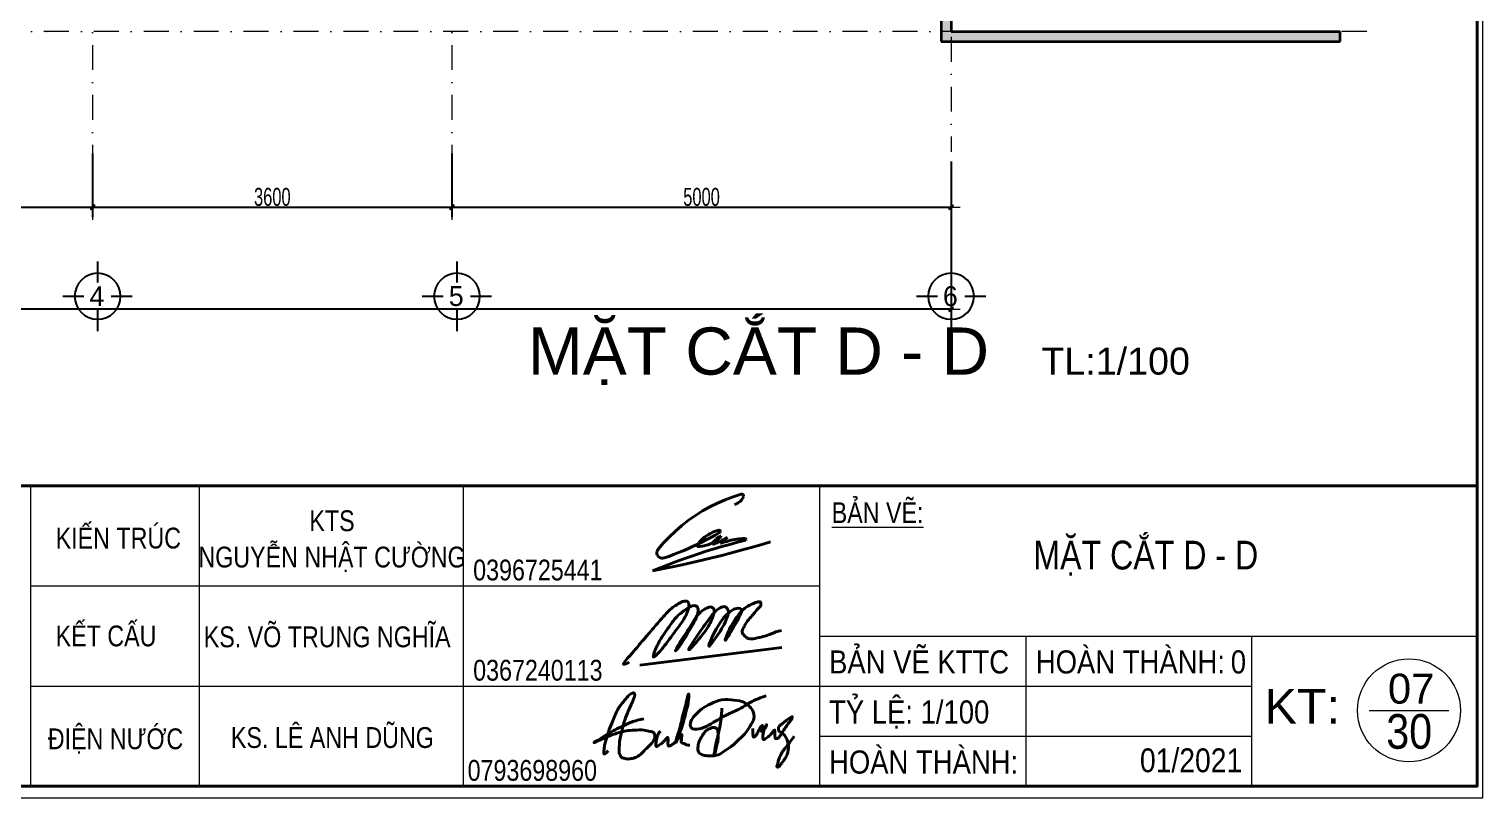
# Model space of a CAD drawing. Header units: inches. Extents: x 921646 to 2157952, y -92667 to 262089.
# Drawn here: x 1961124 to 1975689, y 135812 to 143516 of the extents above; entities that cross this region are included whole.
import ezdxf
from ezdxf.enums import TextEntityAlignment as Align

# ---------------------------------------------------------------- set-up
doc = ezdxf.new("R2010")
doc.units = ezdxf.units.IN
doc.header["$MEASUREMENT"] = 0
doc.linetypes.add('DASHDOT', pattern=[1, 0.5, -0.25, 0, -0.25])
doc.layers.get('0').update_dxf_attribs({"lineweight": 9})
doc.layers.get('DEFPOINTS').update_dxf_attribs({"lineweight": 9})
for name, color, linetype, lineweight in [('00 gach chiu lua', 30, 'Continuous', 13), ('01-WALL', 10, 'Continuous', 35), ('04-TRUC', 40, 'DASHDOT', 9), ('09-DIMOUT', 251, 'Continuous', 9), ('13 TRICH DAN', 134, 'Continuous', 9), ('Cp Net Manh 0.15', 8, 'Continuous', 15), ('Cp Net Thep 0.40', 2, 'Continuous', 40), ('Cp Text 0.15', 3, 'Continuous', 15)]:
    doc.layers.add(name, color=color, linetype=linetype, lineweight=lineweight)
doc.layers.add('02-TEXT', color=7, linetype='Continuous')
doc.layers.add('03-KYHIEU', color=32, linetype='Continuous')
doc.styles.add('C', font='VHARIAL.TTF')
doc.styles.add('IN', font='VHARIAL.TTF')
doc.styles.add('KICHTHUOC', font='VHELVCN.TTF', dxfattribs={"width": 0.8})
doc.styles.add('VNI-AVO bold', font='VAVOB.TTF')
doc.dimstyles.new('Copy of 100', dxfattribs={"dimscale": 100, "dimtxt": 1.8, "dimasz": 0.003, "dimexe": 1, "dimexo": 0, "dimgap": 0.1, "dimtad": 1, "dimdec": 0, "dimdsep": 46, "dimtxsty": 'KICHTHUOC', "dimblk": '1A', "dimcen": 0.001, "dimdle": 1.5, "dimclrt": 3, "dimadec": 0, "dimazin": 0, "dimtfac": 1, "dimtdec": 0, "dimtix": 1, "dimtmove": 2, "dimatfit": 3, "dimldrblk": '1A', "dimfxl": 1, "dimtolj": 1, "dimtzin": 0, "dimarcsym": 0})

# ---------------------------------------------------------------- blocks, each defined once
blk = doc.blocks.new('KH TRUC')
for p, q in [((0, -421), (0, 0)), ((-695, -695), (-274, -695)), ((274, -695), (695, -695)), ((0, -1391), (0, -970))]:
    blk.add_line(p, q)
blk.add_ellipse((0, -695), major_axis=(461, 0), ratio=1, start_param=-0.000006, end_param=6.283179)
at = {"layer": '02-TEXT', "style": 'VNI-AVO bold', "flags": 8}
blk.add_attdef('TRUC', text='', height=400, dxfattribs=at).set_placement((-14, -698), align=Align.MIDDLE)
blk = doc.blocks.new('KTHUOC')
blk.add_hatch(color=256).paths.add_polyline_path([(-71, -42), (42, 71, -1), (71, 42), (-42, -71, -1)])
for p, q in [((-14, 14), (14, -14)), ((0, -200), (0, 200)), ((-300, 0), (300, 0))]:
    blk.add_line(p, q)
for points in [[(42, 71), (-71, -42)], [(-42, -71), (71, 42)]]:
    blk.add_lwpolyline(points)
for centre, start, end in [((57, 57), 315, 135), ((-57, -57), 135, 315)]:
    blk.add_arc(centre, 20, start, end)
blk = doc.blocks.new('1A')
at = {"layer": '00 gach chiu lua'}
blk.add_blockref('KTHUOC', (0, 0), dxfattribs=at)
blk = doc.blocks.new('*D54')
at = {"layer": '09-DIMOUT', "color": 0, "lineweight": -2, "transparency": 16777216}
for p, q in [((1970361, 141890), (1970361, 140610)), ((1951861, 141632), (1951861, 140610)), ((1970361, 140710), (1951861, 140710))]:
    blk.add_line(p, q, dxfattribs=at)
at = {"layer": 'DEFPOINTS', "color": 0, "transparency": 16777216}
for p in [(1970361, 141890), (1951861, 141632), (1951861, 140710)]:
    blk.add_point(p, dxfattribs=at)
at = {"layer": '09-DIMOUT', "color": 0, "lineweight": -2, "transparency": 16777216, "xscale": 0.3, "yscale": 0.3, "zscale": 0.3, "rotation": 180}
blk.add_blockref('1A', (1951861, 140710), dxfattribs=at)
at = {"layer": '09-DIMOUT', "color": 0, "lineweight": -2, "transparency": 16777216, "xscale": 0.3, "yscale": 0.3, "zscale": 0.3}
blk.add_blockref('1A', (1970361, 140710), dxfattribs=at)
at = {"layer": '09-DIMOUT', "color": 3, "transparency": 16777216, "insert": (1960611, 140812), "char_height": 180, "attachment_point": 5, "style": 'KICHTHUOC'}
blk.add_mtext('\\A1;18500', dxfattribs=at)
blk = doc.blocks.new('*D110')
at = {"layer": '09-DIMOUT', "color": 0, "lineweight": -2, "transparency": 16777216}
for p, q in [((1958261, 142271), (1958261, 141632)), ((1961761, 142271), (1961761, 141632)), ((1958261, 141732), (1961761, 141732))]:
    blk.add_line(p, q, dxfattribs=at)
at = {"layer": 'DEFPOINTS', "color": 0, "transparency": 16777216}
for p in [(1958261, 142271), (1961761, 142271), (1961761, 141732)]:
    blk.add_point(p, dxfattribs=at)
at = {"layer": '09-DIMOUT', "color": 0, "lineweight": -2, "transparency": 16777216, "xscale": 0.3, "yscale": 0.3, "zscale": 0.3, "rotation": 180}
blk.add_blockref('1A', (1958261, 141732), dxfattribs=at)
at = {"layer": '09-DIMOUT', "color": 0, "lineweight": -2, "transparency": 16777216, "xscale": 0.3, "yscale": 0.3, "zscale": 0.3}
blk.add_blockref('1A', (1961761, 141732), dxfattribs=at)
at = {"layer": '09-DIMOUT', "color": 3, "transparency": 16777216, "insert": (1960011, 141834), "char_height": 180, "attachment_point": 5, "style": 'KICHTHUOC'}
blk.add_mtext('\\A1;3500', dxfattribs=at)
blk = doc.blocks.new('*D111')
at = {"layer": '09-DIMOUT', "color": 0, "lineweight": -2, "transparency": 16777216}
for p, q in [((1961761, 142271), (1961761, 141632)), ((1965361, 142271), (1965361, 141632)), ((1961761, 141732), (1965361, 141732))]:
    blk.add_line(p, q, dxfattribs=at)
at = {"layer": 'DEFPOINTS', "color": 0, "transparency": 16777216}
for p in [(1961761, 142271), (1965361, 142271), (1965361, 141732)]:
    blk.add_point(p, dxfattribs=at)
at = {"layer": '09-DIMOUT', "color": 0, "lineweight": -2, "transparency": 16777216, "xscale": 0.3, "yscale": 0.3, "zscale": 0.3, "rotation": 180}
blk.add_blockref('1A', (1961761, 141732), dxfattribs=at)
at = {"layer": '09-DIMOUT', "color": 0, "lineweight": -2, "transparency": 16777216, "xscale": 0.3, "yscale": 0.3, "zscale": 0.3}
blk.add_blockref('1A', (1965361, 141732), dxfattribs=at)
at = {"layer": '09-DIMOUT', "color": 3, "transparency": 16777216, "insert": (1963561, 141834), "char_height": 180, "attachment_point": 5, "style": 'KICHTHUOC'}
blk.add_mtext('\\A1;3600', dxfattribs=at)
blk = doc.blocks.new('*D112')
at = {"layer": '09-DIMOUT', "color": 0, "lineweight": -2, "transparency": 16777216}
for p, q in [((1965361, 142271), (1965361, 141632)), ((1970361, 142190), (1970361, 141632)), ((1965361, 141732), (1970361, 141732))]:
    blk.add_line(p, q, dxfattribs=at)
at = {"layer": 'DEFPOINTS', "color": 0, "transparency": 16777216}
for p in [(1965361, 142271), (1970361, 142190), (1970361, 141732)]:
    blk.add_point(p, dxfattribs=at)
at = {"layer": '09-DIMOUT', "color": 0, "lineweight": -2, "transparency": 16777216, "xscale": 0.3, "yscale": 0.3, "zscale": 0.3, "rotation": 180}
blk.add_blockref('1A', (1965361, 141732), dxfattribs=at)
at = {"layer": '09-DIMOUT', "color": 0, "lineweight": -2, "transparency": 16777216, "xscale": 0.3, "yscale": 0.3, "zscale": 0.3}
blk.add_blockref('1A', (1970361, 141732), dxfattribs=at)
at = {"layer": '09-DIMOUT', "color": 3, "transparency": 16777216, "insert": (1967861, 141834), "char_height": 180, "attachment_point": 5, "style": 'KICHTHUOC'}
blk.add_mtext('\\A1;5000', dxfattribs=at)
blk = doc.blocks.new('Khung Ht dep')
for p, q in [((17870, 4392), (17870, 1792)), ((19329, 4392), (19329, 1792)), ((21612, 4392), (21612, 1792)), ((24693, 4392), (24693, 1792)), ((17870, 3525), (24693, 3525)), ((24693, 3092), (30380, 3092)), ((17870, 2658), (24693, 2658))]:
    blk.add_line(p, q)
at = {"ltscale": 100}
blk.add_line((29447, 2449), (30135, 2449), dxfattribs=at)
blk.add_circle((29791, 2449), 445, dxfattribs=at)
at = {"layer": 'Cp Net Thep 0.40', "color": 106}
blk.add_line((3162, 4392), (30380, 4392), dxfattribs=at)
at = {"layer": 'Cp Net Thep 0.40'}
for p, q in [((23878, 4271), (23946, 4297)), ((23946, 4297), (24016, 4319)), ((24016, 4319), (24019, 4320)), ((24019, 4320), (24021, 4320)), ((24019, 4268), (24024, 4275)), ((24021, 4320), (24024, 4319)), ((24024, 4319), (24027, 4318)), ((24024, 4275), (24029, 4283)), ((24027, 4318), (24030, 4317)), ((24029, 4283), (24033, 4291)), ((24030, 4317), (24032, 4315)), ((24032, 4315), (24034, 4313)), ((24033, 4291), (24037, 4299)), ((24034, 4313), (24036, 4310)), ((24036, 4310), (24037, 4308)), ((24037, 4308), (24037, 4305)), ((24037, 4305), (24038, 4302)), ((24038, 4302), (24037, 4299)), ((23620, 4135), (23682, 4174)), ((23682, 4174), (23746, 4209)), ((23746, 4209), (23811, 4242)), ((23811, 4242), (23878, 4271)), ((23959, 4230), (23967, 4233)), ((23967, 4233), (23976, 4236)), ((23976, 4236), (23984, 4240)), ((23984, 4240), (23991, 4245)), ((23991, 4245), (23999, 4250)), ((23999, 4250), (24006, 4255)), ((24006, 4255), (24012, 4262)), ((24012, 4262), (24019, 4268)), ((23448, 4000), (23503, 4048)), ((23503, 4048), (23560, 4093)), ((23560, 4093), (23620, 4135)), ((23345, 3897), (23395, 3950)), ((23395, 3950), (23448, 4000)), ((23641, 3887), (23675, 3903)), ((23659, 3909), (23646, 3894)), ((23672, 3923), (23659, 3909)), ((23686, 3936), (23672, 3923)), ((23675, 3903), (23714, 3923)), ((23701, 3949), (23686, 3936)), ((23717, 3960), (23701, 3949)), ((23714, 3923), (23753, 3944)), ((23733, 3971), (23717, 3960)), ((23750, 3980), (23733, 3971)), ((23767, 3989), (23750, 3980)), ((23753, 3944), (23792, 3965)), ((23765, 3896), (23772, 3900)), ((23785, 3996), (23767, 3989)), ((23772, 3900), (23769, 3896)), ((23772, 3900), (23781, 3905)), ((23773, 3902), (23772, 3900)), ((23778, 3908), (23773, 3902)), ((23783, 3913), (23778, 3908)), ((23781, 3905), (23797, 3914)), ((23787, 3919), (23783, 3913)), ((23803, 4003), (23785, 3996)), ((23793, 3924), (23787, 3919)), ((23792, 3965), (23830, 3987)), ((23798, 3929), (23793, 3924)), ((23797, 3914), (23812, 3924)), ((23803, 3934), (23798, 3929)), ((23798, 3895), (23808, 3899)), ((23822, 4008), (23803, 4003)), ((23809, 3938), (23803, 3934)), ((23808, 3899), (23818, 3904)), ((23815, 3943), (23809, 3938)), ((23812, 3924), (23826, 3936)), ((23821, 3947), (23815, 3943)), ((23818, 3904), (23828, 3908)), ((23822, 4008), (23819, 4007)), ((23827, 3951), (23821, 3947)), ((23825, 4008), (23822, 4008)), ((23827, 4008), (23825, 4008)), ((23826, 3936), (23840, 3948)), ((23830, 4006), (23827, 4008)), ((23834, 3954), (23827, 3951)), ((23828, 3908), (23839, 3913)), ((23832, 4005), (23830, 4006)), ((23830, 3987), (23832, 3989)), ((23834, 4002), (23832, 4005)), ((23832, 3989), (23834, 3991)), ((23835, 4000), (23834, 4002)), ((23834, 3991), (23835, 3994)), ((23835, 3955), (23834, 3954)), ((23836, 3997), (23835, 4000)), ((23835, 3994), (23836, 3997)), ((23836, 3955), (23835, 3955)), ((23837, 3956), (23836, 3955)), ((23838, 3955), (23837, 3956)), ((23838, 3900), (23837, 3899)), ((23837, 3899), (23837, 3898)), ((23837, 3898), (23837, 3897)), ((23839, 3955), (23838, 3955)), ((23843, 3904), (23838, 3900)), ((23838, 3900), (23838, 3900)), ((23840, 3954), (23839, 3955)), ((23839, 3913), (23849, 3918)), ((23841, 3953), (23840, 3954)), ((23840, 3948), (23841, 3949)), ((23841, 3952), (23841, 3953)), ((23841, 3951), (23841, 3952)), ((23841, 3950), (23841, 3951)), ((23841, 3949), (23841, 3950)), ((23841, 3894), (23857, 3900)), ((23847, 3908), (23843, 3904)), ((23852, 3912), (23847, 3908)), ((23849, 3918), (23859, 3923)), ((23857, 3916), (23852, 3912)), ((23862, 3920), (23857, 3916)), ((23857, 3900), (23874, 3906)), ((23859, 3923), (23869, 3928)), ((23867, 3924), (23862, 3920)), ((23872, 3928), (23867, 3924)), ((23869, 3928), (23878, 3934)), ((23877, 3931), (23872, 3928)), ((23874, 3906), (23891, 3911)), ((23882, 3935), (23877, 3931)), ((23878, 3934), (23888, 3939)), ((23887, 3938), (23882, 3935)), ((23892, 3942), (23887, 3938)), ((23888, 3939), (23898, 3945)), ((23891, 3911), (23908, 3916)), ((23898, 3945), (23892, 3942)), ((23908, 3916), (23926, 3920)), ((23985, 3903), (23917, 3885)), ((23926, 3920), (23943, 3924)), ((23943, 3924), (23960, 3927)), ((23960, 3927), (23978, 3930)), ((23978, 3930), (23996, 3932)), ((24054, 3920), (23985, 3903)), ((23996, 3932), (24013, 3934)), ((24013, 3934), (24031, 3935)), ((24031, 3935), (24049, 3936)), ((24049, 3936), (24051, 3936)), ((24051, 3936), (24052, 3935)), ((24052, 3935), (24054, 3935)), ((24054, 3935), (24055, 3933)), ((24055, 3921), (24054, 3920)), ((24055, 3933), (24057, 3932)), ((24056, 3923), (24055, 3921)), ((24057, 3925), (24056, 3923)), ((24057, 3932), (24057, 3930)), ((24057, 3930), (24058, 3928)), ((24058, 3926), (24057, 3925)), ((24058, 3928), (24058, 3926)), ((24186, 3882), (24270, 3907)), ((23288, 3823), (23286, 3813)), ((23286, 3813), (23287, 3803)), ((23287, 3803), (23290, 3793)), ((23292, 3833), (23288, 3823)), ((23290, 3793), (23295, 3785)), ((23297, 3842), (23292, 3833)), ((23295, 3785), (23302, 3777)), ((23297, 3842), (23345, 3897)), ((23302, 3777), (23310, 3771)), ((23349, 3767), (23391, 3781)), ((23391, 3781), (23432, 3797)), ((23432, 3797), (23473, 3813)), ((23473, 3813), (23514, 3830)), ((23580, 3781), (23513, 3758)), ((23514, 3830), (23555, 3847)), ((23555, 3847), (23595, 3865)), ((23647, 3804), (23580, 3781)), ((23595, 3865), (23635, 3884)), ((23634, 3876), (23633, 3874)), ((23633, 3874), (23634, 3872)), ((23635, 3879), (23634, 3877)), ((23634, 3877), (23634, 3876)), ((23634, 3872), (23634, 3871)), ((23634, 3871), (23635, 3869)), ((23635, 3884), (23641, 3887)), ((23641, 3887), (23635, 3879)), ((23635, 3869), (23636, 3868)), ((23636, 3868), (23637, 3867)), ((23637, 3867), (23639, 3866)), ((23639, 3866), (23640, 3866)), ((23640, 3866), (23642, 3866)), ((23646, 3894), (23641, 3887)), ((23642, 3866), (23660, 3867)), ((23642, 3866), (23644, 3866)), ((23714, 3825), (23647, 3804)), ((23660, 3867), (23678, 3869)), ((23678, 3869), (23696, 3872)), ((23696, 3872), (23714, 3877)), ((23714, 3877), (23731, 3882)), ((23782, 3846), (23714, 3825)), ((23731, 3882), (23748, 3889)), ((23748, 3889), (23765, 3896)), ((23763, 3768), (23848, 3789)), ((23769, 3896), (23768, 3895)), ((23768, 3895), (23768, 3893)), ((23768, 3893), (23768, 3892)), ((23768, 3892), (23768, 3891)), ((23768, 3891), (23769, 3890)), ((23769, 3890), (23769, 3889)), ((23769, 3889), (23770, 3888)), ((23770, 3888), (23772, 3887)), ((23772, 3887), (23773, 3887)), ((23773, 3887), (23774, 3887)), ((23774, 3887), (23775, 3887)), ((23775, 3887), (23777, 3887)), ((23777, 3887), (23787, 3891)), ((23849, 3866), (23782, 3846)), ((23787, 3891), (23798, 3895)), ((23837, 3897), (23837, 3897)), ((23837, 3897), (23837, 3896)), ((23837, 3896), (23838, 3895)), ((23838, 3895), (23839, 3894)), ((23838, 3895), (23838, 3895)), ((23839, 3894), (23840, 3894)), ((23840, 3894), (23841, 3894)), ((23841, 3894), (23842, 3894)), ((23848, 3789), (23933, 3811)), ((23917, 3885), (23849, 3866)), ((23933, 3811), (24017, 3834)), ((24017, 3834), (24102, 3857)), ((24102, 3857), (24186, 3882)), ((23315, 3683), (23250, 3657)), ((23250, 3657), (23336, 3673)), ((23310, 3771), (23319, 3767)), ((23381, 3709), (23315, 3683)), ((23319, 3767), (23329, 3765)), ((23329, 3765), (23339, 3765)), ((23336, 3673), (23422, 3690)), ((23339, 3765), (23349, 3767)), ((23447, 3734), (23381, 3709)), ((23422, 3690), (23507, 3708)), ((23513, 3758), (23447, 3734)), ((23507, 3708), (23593, 3727)), ((23593, 3727), (23678, 3747)), ((23678, 3747), (23763, 3768)), ((23140, 2839), (24368, 2993))]:
    blk.add_line(p, q, dxfattribs=at)
at = {"layer": 'Cp Net Thep 0.40', "color": 106, "flags": 128}
blk.add_lwpolyline([(30380, 21415), (30380, 1792), (3162, 1792), (3162, 21415)], close=True, dxfattribs=at)
at = {"layer": 'Cp Net Thep 0.40'}
for points, knots in [([(23048, 2865), (23027, 2855), (22967, 2827), (23089, 2961), (23141, 3026), (23235, 3131), (23301, 3212), (23365, 3283), (23407, 3328), (23451, 3358), (23487, 3381), (23521, 3395), (23561, 3395), (23568, 3339), (23546, 3285), (23502, 3202), (23420, 3102), (23362, 3014), (23226, 2858), (23293, 3025), (23338, 3094), (23401, 3184), (23458, 3266), (23532, 3317), (23579, 3355), (23637, 3358), (23649, 3299), (23615, 3216), (23554, 3120), (23507, 3035), (23410, 2909), (23518, 3089), (23577, 3172), (23623, 3262), (23682, 3316), (23722, 3336), (23757, 3349), (23789, 3323), (23776, 3272), (23749, 3197), (23690, 3105), (23495, 2886), (23657, 3127), (23724, 3218), (23777, 3295), (23829, 3335), (23885, 3357), (23912, 3305), (23897, 3260), (23876, 3200), (23828, 3122), (23678, 2900), (23820, 3214), (23906, 3293), (23963, 3333), (24034, 3335), (23994, 3240), (23959, 3185), (23849, 2992), (23925, 3183), (23976, 3254), (24039, 3333), (24101, 3366), (24142, 3383), (24187, 3393), (24190, 3353), (24150, 3318), (24111, 3267), (24064, 3217), (24041, 3171), (24013, 3123), (24050, 3090), (24084, 3061), (24143, 3072), (24204, 3086), (24264, 3106), (24315, 3128), (24348, 3136), (24364, 3141)], [0, 0, 0, 0, 51.710473, 147.461102, 304.551356, 404.767039, 546.940695, 624.788455, 689.478259, 731.080875, 784.561777, 815.459374, 843.390665, 888.114665, 947.720955, 1025.419846, 1169.483132, 1311.324045, 1427.165376, 1532.24979, 1636.747447, 1723.463988, 1850.957465, 1937.328975, 1988.752564, 2035.817621, 2074.578669, 2138.526707, 2310.868321, 2393.623073, 2474.71882, 2623.349347, 2707.399684, 2840.695322, 2906.201923, 2943.287014, 2977.221315, 3009.00854, 3044.265978, 3119.745514, 3247.13431, 3428.959357, 3621.362754, 3725.903667, 3830.193707, 3882.172824, 3930.050327, 3980.285684, 4014.172464, 4073.273477, 4165.999081, 4325.177942, 4566.136162, 4687.47574, 4728.64301, 4781.585804, 4834.609694, 4950.479045, 5086.399486, 5189.656801, 5331.497266, 5415.50268, 5481.733535, 5534.311929, 5562.397061, 5589.820556, 5622.057586, 5719.025691, 5783.787922, 5823.887591, 5879.16188, 5920.709372, 5954.25218, 6012.052625, 6082.250546, 6148.662441, 6199.929772, 6249.335308, 6249.335308, 6249.335308, 6249.335308]), ([(22867, 2100), (22864, 2097), (22858, 2090), (22847, 2081), (22839, 2075), (22827, 2069), (22829, 2088), (22829, 2106), (22833, 2132), (22838, 2164), (22853, 2205), (22868, 2269), (22905, 2354), (22938, 2448), (22993, 2518), (23032, 2569), (23062, 2593), (23087, 2604), (23098, 2587), (23086, 2543), (23057, 2485), (23023, 2402), (22993, 2317), (22978, 2236), (22962, 2172), (22963, 2126), (22957, 2089), (22970, 2064), (22977, 2039), (23005, 2035), (23033, 2026), (23069, 2031), (23134, 2049), (23191, 2119), (23259, 2174), (23273, 2227), (23264, 2262), (23221, 2268), (23168, 2282), (23096, 2278), (23019, 2274), (22922, 2245), (22868, 2227), (22721, 2158), (22812, 2211), (22876, 2258), (22984, 2308), (23068, 2353), (23137, 2368), (23173, 2375)], [0, 0, 0, 0, 13.195619, 28.067532, 40.387153, 47.476101, 58.9671, 78.072193, 111.927883, 133.823251, 175.228045, 243.170918, 332.158683, 452.221605, 537.075219, 601.082379, 639.224936, 658.085394, 668.241482, 690.301471, 787.641594, 866.303336, 957.879981, 1058.626494, 1113.601905, 1154.367944, 1197.553444, 1218.470011, 1241.195908, 1268.27687, 1293.377523, 1329.913768, 1376.025481, 1492.001749, 1592.984356, 1625.868514, 1653.4531, 1687.775156, 1742.133602, 1823.505494, 1897.55924, 1978.965745, 2101.574383, 2188.932234, 2200.956226, 2378.325866, 2453.964839, 2553.606175, 2663.097111, 2663.097111, 2663.097111, 2663.097111]), ([(23318, 2270), (23312, 2263), (23294, 2241), (23284, 2203), (23279, 2167), (23277, 2149), (23281, 2133), (23296, 2142), (23310, 2150), (23328, 2162), (23346, 2182), (23363, 2193), (23384, 2226), (23383, 2190), (23384, 2173), (23382, 2153), (23387, 2140), (23402, 2140), (23417, 2153), (23444, 2168), (23480, 2238), (23514, 2330), (23543, 2455), (23561, 2511), (23566, 2613), (23546, 2546), (23539, 2496), (23507, 2400), (23493, 2310), (23464, 2230), (23453, 2195), (23450, 2166), (23466, 2198), (23477, 2210), (23486, 2229), (23507, 2244), (23500, 2220), (23499, 2205), (23499, 2187), (23497, 2166), (23524, 2165), (23543, 2149), (23563, 2149), (23573, 2149)], [0, 0, 0, 0, 26.407278, 83.542263, 114.557292, 134.094803, 142.102859, 153.635787, 172.54052, 194.993385, 219.064193, 248.1547, 270.915111, 288.901392, 318.971016, 336.948775, 345.260726, 356.167164, 375.249038, 405.052406, 444.709346, 604.36234, 713.243198, 797.769891, 850.740331, 877.165884, 947.835109, 1033.18455, 1164.79583, 1225.648147, 1282.282785, 1284.827302, 1303.35697, 1333.459371, 1357.161168, 1370.367698, 1383.615977, 1406.029269, 1424.40626, 1439.160992, 1459.190605, 1487.209139, 1516.083468, 1516.083468, 1516.083468, 1516.083468]), ([(23849, 2468), (23848, 2450), (23846, 2407), (23834, 2311), (23813, 2221), (23790, 2129), (23790, 2102), (23779, 2066), (23796, 2089), (23797, 2116), (23811, 2165), (23821, 2217), (23816, 2260), (23808, 2296), (23773, 2305), (23740, 2290), (23708, 2271), (23685, 2239), (23666, 2207), (23647, 2169), (23642, 2131), (23641, 2089), (23672, 2065), (23714, 2055), (23764, 2055), (23824, 2060), (23872, 2101), (23939, 2137), (23995, 2199), (24064, 2256), (24094, 2318), (24131, 2370), (24129, 2425), (24098, 2479), (24041, 2526), (23950, 2540), (23849, 2547), (23756, 2509), (23674, 2467), (23619, 2409), (23577, 2360), (23572, 2282), (23671, 2285), (23744, 2327), (23825, 2373), (23906, 2422), (23990, 2450), (24061, 2499), (24127, 2535), (24185, 2560), (24221, 2571), (24232, 2574)], [0, 0, 0, 0, 56.382115, 126.371781, 290.429567, 345.042978, 388.331159, 402.812357, 412.95854, 446.446507, 498.45499, 556.956879, 605.198074, 631.136176, 658.44799, 699.558755, 736.098491, 770.286992, 814.997954, 849.236833, 896.182136, 930.171878, 966.094488, 1003.277065, 1060.292638, 1114.454223, 1179.656623, 1242.127489, 1341.032841, 1427.878598, 1508.614689, 1546.863637, 1614.569899, 1659.230534, 1732.047856, 1825.694893, 1931.818664, 2030.794185, 2122.24595, 2205.45075, 2267.989042, 2319.690373, 2390.946317, 2490.466257, 2591.541033, 2666.186819, 2775.547166, 2850.773912, 2924.987818, 3002.149058, 3037.826421, 3037.826421, 3037.826421, 3037.826421]), ([(24118, 2293), (24118, 2278), (24118, 2256), (24119, 2204), (24154, 2243), (24167, 2275), (24181, 2302), (24213, 2330), (24174, 2280), (24204, 2261), (24217, 2289), (24227, 2301), (24241, 2332), (24225, 2311), (24221, 2295), (24210, 2270), (24206, 2241), (24200, 2218), (24208, 2192), (24233, 2209), (24261, 2227), (24281, 2251), (24310, 2289), (24304, 2248), (24309, 2230), (24308, 2204), (24330, 2202), (24346, 2219), (24364, 2244), (24386, 2279), (24409, 2317), (24435, 2351), (24452, 2369), (24463, 2400), (24426, 2377), (24404, 2361), (24373, 2334), (24348, 2318), (24337, 2296), (24338, 2272), (24359, 2260), (24382, 2246), (24403, 2218), (24419, 2178), (24427, 2136), (24422, 2093), (24409, 2054), (24388, 2017), (24359, 1988), (24349, 1958), (24321, 1956), (24333, 1989), (24339, 2018), (24355, 2062), (24380, 2104), (24409, 2138), (24442, 2178), (24461, 2206), (24475, 2226)], [0, 0, 0, 0, 50.939403, 76.354963, 108.065557, 148.865754, 195.223711, 204.727523, 250.89264, 261.806989, 290.897027, 311.535171, 331.987888, 343.220508, 366.940765, 390.794433, 420.92424, 452.558432, 468.406064, 479.882438, 525.579601, 572.000511, 593.932623, 619.737879, 646.259923, 665.383245, 681.327226, 699.021732, 732.034368, 776.102594, 821.727815, 865.557545, 897.588151, 913.164859, 930.334687, 984.118384, 1021.783966, 1048.983309, 1069.640366, 1094.648763, 1110.765692, 1136.712801, 1176.107308, 1212.717527, 1267.039898, 1302.177495, 1339.941354, 1390.949997, 1427.119215, 1464.273112, 1473.856247, 1496.44566, 1534.430774, 1579.520005, 1629.757525, 1682.283947, 1712.727011, 1785.309544, 1785.309544, 1785.309544, 1785.309544])]:
    blk.add_open_spline(points, degree=3, knots=knots, dxfattribs=at)
at = {"layer": 'Cp Text 0.15', "color": 7}
for p, q in [((26480, 1792), (26480, 3092)), ((28430, 3092), (28430, 1792)), ((24693, 2659), (28430, 2659)), ((24693, 2226), (28430, 2226))]:
    blk.add_line(p, q, dxfattribs=at)
at = {"layer": 'DEFPOINTS', "ltscale": 100}
blk.add_lwpolyline([(30430, 1692), (30430, 21515), (1912, 21515), (1912, 1692)], close=True, dxfattribs=at)
at = {"ltscale": 100, "style": 'IN', "width": 0.85}
blk.add_text('30', height=300, dxfattribs=at).set_placement((29991, 2117, -32416), align=Align.RIGHT)
at = {"layer": 'Cp Text 0.15', "color": 7, "ltscale": 100, "style": 'IN'}
for s, height, width, p in [('%%ub¶n vÏ:', 180, 0.8, (24799, 4069)), ('KIÕN TRóC', 180, 0.8, (18088, 3849)), ('KÕT CÊU', 180, 0.8, (18088, 3003)), ('b¶n vÏ KTTC', 200, 0.85, (24776, 2768)), ('HOµN THµNH:', 200, 0.85, (26564, 2768)), ('tû lÖ: 1/100', 200, 0.85, (24776, 2335)), ('§IÖN N¦íC', 180, 0.8, (18020, 2113)), ('hoµn thµnh:', 200, 0.85, (24776, 1902))]:
    blk.add_text(s, height=height, dxfattribs=dict(at, width=width)).set_placement(p)
at = {"layer": 'Cp Text 0.15', "color": 7, "ltscale": 100, "style": 'IN', "width": 0.8}
for s, p in [('kts', (20478, 3999)), ('NGUYÔN NHËT C¦êNG', (20478, 3685)), ('0396725441', (22258, 3573)), ('ks. Vâ TRUNG NGHÜA', (20436, 2995)), ('0367240113', (22258, 2706)), ('ks. L£ ANH DòNG', (20481, 2124)), ('0793698960', (22210, 1840))]:
    blk.add_text(s, height=180, dxfattribs=at).set_placement(p, align=Align.CENTER)
at = {"layer": 'Cp Text 0.15', "color": 7, "ltscale": 100, "style": 'IN', "width": 0.85}
for s, height, p in [('0', 200, (28382, 2768)), ('01/2021', 206.1, (28349, 1914))]:
    blk.add_text(s, height=height, dxfattribs=at).set_placement(p, align=Align.RIGHT)
at = {"layer": 'Cp Text 0.15', "color": 7, "ltscale": 100, "style": 'IN'}
blk.add_text('Kt:', height=300, dxfattribs=at).set_placement((28868, 2335), align=Align.CENTER)

msp = doc.modelspace()

# ---------------------------------------------------------------- hatches: boundary and pattern name
at = {"layer": '09-DIMOUT'}
h = msp.add_hatch(color=256, dxfattribs=at)
h.dxf.hatch_style = 1
h.paths.add_polyline_path([(1961760.8, 143841.5), (1961660.8, 143841.5), (1960760.8, 143841.5), (1960760.8, 143741.5), (1961760.8, 143741.5)])
h.paths.add_polyline_path([(1965360.8, 143841.5), (1961760.8, 143841.5), (1961760.8, 143741.5), (1965360.8, 143741.5)])
h.paths.add_polyline_path([(1970360.8, 143841.5), (1965360.8, 143841.5), (1965360.8, 143741.5), (1970260.8, 143741.5), (1970260.8, 143691.5), (1970360.8, 143691.5)])
h.paths.add_polyline_path([(1970360.8, 143691.5), (1970260.8, 143691.5), (1970260.8, 143491.5), (1970360.8, 143491.5)])
h.paths.add_polyline_path([(1970360.8, 143491.5), (1970260.8, 143491.5), (1970260.8, 143391.5), (1970360.8, 143391.5)])
h.paths.add_polyline_path([(1974257.9, 143491.5), (1970360.8, 143491.5), (1970360.8, 143391.5), (1974257.9, 143391.5)])

# ---------------------------------------------------------------- linework, layer by layer
at = {"layer": '01-WALL'}
for p, q in [((1970360.8, 143841.5), (1970360.8, 143491.5)), ((1970260.8, 143741.5), (1970260.8, 143391.5)), ((1970360.8, 143491.5), (1974257.9, 143491.5)), ((1974257.9, 143391.5), (1974257.9, 143491.5)), ((1970260.8, 143391.5), (1974257.9, 143391.5))]:
    msp.add_line(p, q, dxfattribs=at)
at = {"layer": '04-TRUC', "ltscale": 500}
for p, q in [((1961760.8, 156359.2), (1961760.8, 141484.8)), ((1965360.8, 156359.2), (1965360.8, 141484.8)), ((1970360.8, 154441.5), (1970360.8, 142284.8)), ((1974525.3, 143491.5), (1945221.3, 143491.5))]:
    msp.add_line(p, q, dxfattribs=at)
at = {"layer": '09-DIMOUT'}
msp.add_lwpolyline([(1961291.6, 143491.5), (1961296.6, 143491.5)], dxfattribs=at)

# ---------------------------------------------------------------- block references
at = {"layer": '03-KYHIEU'}
ref = msp.add_blockref('KH TRUC', (1961810.8, 140491.1), dxfattribs=dict(at, xscale=-0.5, yscale=0.5, zscale=0.5, rotation=180))
ref.add_attrib('TRUC', '4', dxfattribs={"layer": '02-TEXT', "height": 200, "style": 'VNI-AVO bold'}).set_placement((1961803.6, 140840.3), align=Align.MIDDLE)
ref = msp.add_blockref('KH TRUC', (1965410.8, 140491.1), dxfattribs=dict(at, xscale=-0.5, yscale=0.5, zscale=0.5, rotation=180))
ref.add_attrib('TRUC', '5', dxfattribs={"layer": '02-TEXT', "height": 200, "style": 'VNI-AVO bold'}).set_placement((1965403.6, 140840.3), align=Align.MIDDLE)
ref = msp.add_blockref('KH TRUC', (1970360.8, 140491.1), dxfattribs=dict(at, xscale=-0.5, yscale=0.5, zscale=0.5, rotation=180))
ref.add_attrib('TRUC', '6', dxfattribs={"layer": '02-TEXT', "height": 200, "style": 'VNI-AVO bold'}).set_placement((1970353.6, 140840.3), align=Align.MIDDLE)
at = {"layer": 'Cp Net Manh 0.15', "xscale": 1.158515206613523, "yscale": 1.158515206613523, "zscale": 1.158515206613523}
msp.add_blockref('Khung Ht dep', (1940435, 133852.6), dxfattribs=at)

# ---------------------------------------------------------------- texts
at = {"layer": '02-TEXT', "style": 'C'}
msp.add_text('07', height=300, dxfattribs=at).set_placement((1974970.2, 136757.1), align=Align.CENTER)
at = {"layer": '02-TEXT', "insert": (1966121.7, 140526.4), "char_height": 675, "width": 118910.516, "attachment_point": 1, "style": 'C'}
msp.add_mtext('{\\H0.7x;MÆT C¾T D - D}  {\\H0.4x;TL:1/100}', dxfattribs=at)
at = {"layer": '13 TRICH DAN', "insert": (1972311.7, 138389.7), "char_height": 288, "attachment_point": 2, "style": 'IN'}
msp.add_mtext('{\\fArial|b0|i0|c0|p34;\\W0.8;MẶT CẮT D - D}', dxfattribs=at)

# ---------------------------------------------------------------- dimensions: what is measured, and where the dimension line sits
at = {"layer": '09-DIMOUT'}
for base, p1, p2, picture, middle in [((1961760.8, 141731.9), (1958260.8, 142270.9), (1961760.8, 142270.9), '*D110', (1960010.8, 141833.8)), ((1965360.8, 141731.9), (1961760.8, 142270.9), (1965360.8, 142270.9), '*D111', (1963560.8, 141833.8)), ((1970360.8, 141731.9), (1965360.8, 142270.9), (1970360.8, 142189.6), '*D112', (1967860.8, 141833.8))]:
    dim = msp.add_linear_dim(base=base, p1=p1, p2=p2, dimstyle='Copy of 100', dxfattribs=at)
    dim.commit()
    dim.dimension.update_dxf_attribs({"geometry": picture, "text_midpoint": middle})
dim = msp.add_linear_dim(base=(1951860.8, 140710.5), p1=(1970360.8, 141889.8), p2=(1951860.8, 141631.9), dimstyle='Copy of 100', dxfattribs=at)
dim.commit()
dim.dimension.update_dxf_attribs({"geometry": '*D54', "text_midpoint": (1960610.8, 140812.4), "dimtype": 160})

doc.saveas('drawing.dxf')
